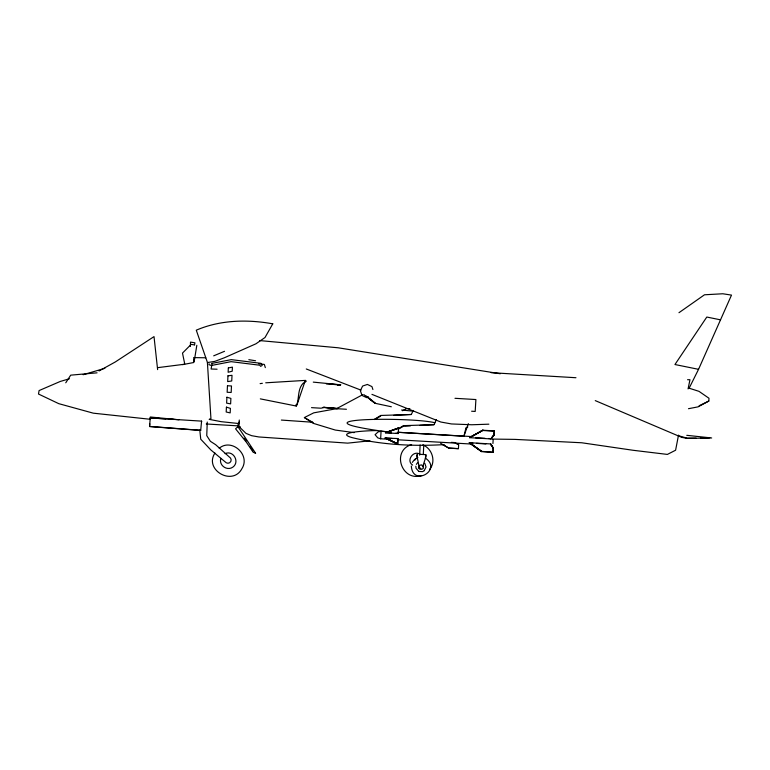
<?xml version="1.0" encoding="UTF-8"?>
<svg xmlns="http://www.w3.org/2000/svg" width="770" height="770" viewBox="0 0 770 770"><rect width="100%" height="100%" fill="white"/><g stroke="black" fill="none" stroke-linecap="round" stroke-linejoin="round"><path stroke-width="1.16" d="M425.685 456.533L425.81 454.666L420.141 454.348M425.81 454.666L425.608 457.707L423.462 464.31L423.25 468.458L421.787 469.296L419.804 469.161L418.514 468.199C419.544 463.415 416.608 458.978 417.273 454.223L417.234 455.686M190.402 346.481L190.508 342.101L194.916 342.823L194.502 345.172M207.255 422.056L206.755 435.637L210.383 441.306L215.648 444.694L230.557 458.111A3.244 3.244 0 0 1 226.274 462.799L210.855 449.95L200.749 439.218L199.796 430.083M417.186 457.264L417.273 455.099L417.205 456.148M425.608 457.707L425.685 455.542M419.65 455.147L420.131 444.954M423.317 454.252L423.75 445.118M182.557 364.643L193.607 362.545L193.847 358.04M239.133 422.586L239.268 420.035M388.244 431.729L381.073 431.316L380.64 438.784L390.197 439.333M493.156 439.593L492.935 443.51M385.51 432.798L398.562 427.995L385.51 432.798L398.273 433.539L395.963 433.144M397.975 438.553L397.667 444.107L385.202 438.082L397.975 438.553L397.667 444.107L386.222 438.582M469.652 437.678L482.915 430.238L469.652 437.678L490.923 438.919L494.003 435.117L494.205 430.892L482.857 430.228L470.663 436.86M481.683 451.364L469.353 442.702L481.683 451.364L493.021 452.288L481.616 451.624L471.23 444.03M490.923 438.919L494.022 434.858L491.539 437.889M492.983 452.019L493.214 448.053L490.625 443.934L469.353 442.702M493.214 448.053L491.125 445.022M493.021 452.288L493.252 448.063L490.634 443.934L493.252 448.063M354.229 432.634L335.287 430.055L313.13 423.298L304.381 417.552L313.736 412.845L336.519 408.687L346.433 409.274M467.823 426.927L465.754 427.995M688.476 408.706L698.063 406.858L708.824 401.055L708.987 398.263L698.987 391.343L688.649 388.042M398.273 433.539L398.562 427.995L385.529 432.538L391.324 432.875M470.653 437.129L482.857 430.228M494.205 430.892L494.003 435.117L491.52 438.149M193.549 362.545L193.684 360.322M201.576 421.123L200.71 430.305L149.563 426.416L150.275 417.918L201.576 421.123L201.576 421.979M149.784 423.789L149.553 426.561L200.701 430.42M238.979 425.954L239.383 421.767L239.152 423.134M220.865 458.362C218.516 465.234 227.073 471.336 232.896 467.101C240.124 461.904 233.185 449.815 225.071 453.655M194.136 361.756L196.831 345.306M688.072 388.917L689.968 379.697L687.562 379.726M678.514 435.117L675.598 450.219L667.388 454.416L632.998 450.267L581.725 442.769L514.764 439.381L491.963 439.073M209.113 363.738L209.026 364.691L211.336 365.49L231.096 361.659L259.865 365.23L260.587 366.356M397.965 432.288L463.925 436.205L465.763 428.736M260.327 398.87L296.286 406.04C299.53 398.783 297.162 389.61 303.139 383.277L306.181 381.352L305.651 380.38L265.727 382.806M212 364.22L211.076 369.013L217.082 369.215M463.925 436.205L468.343 423.615M296.931 405.02L305.016 381.275M414.828 460.114L416.002 458.593M689.102 388.272L698.544 369.321L731.5 295.103L722.799 293.765L704.492 294.785L678.967 312.697M393.643 415.386L411.315 414.481L413.24 410.458M419.842 425.406L433.982 424.684L436.388 419.65M214.946 453.049C203.761 469.806 232.511 486.544 241.924 468.641C250.76 454.906 231.626 437.784 219.209 448.256M65.758 382.796L70.705 375.154L97.059 372.834M416.368 464.358L417.523 462.799M429.612 469.402C436.292 461.654 432.201 448.323 422.701 444.906M424.28 470.518L426.041 466.995L424.761 463.28M412.335 462.395L414.578 459.44L417.869 457.544M261.482 366L262.214 365.336L260.943 363.325L231.279 359.638L211.567 363.459M374.21 419.496L380.717 415.454L411.315 414.481M398.744 428.534L403.384 425.646L433.982 424.684M424.395 470.643L422.624 471.635L418.591 471.433M99.061 370.957L115.327 361.939L154.019 336.606L157.619 369.619M374.567 419.544L380.678 416.147M398.254 429.179L403.345 426.339M336.519 408.687L362.632 394.74M402.498 410.747L406.695 408.514M699.17 405.752L708.824 401.055M213.685 355.836L224.542 351.293M386.579 432.422L398.542 428.255M368.512 396.983L366.607 397.628L362.064 395.462L360.36 390.688L362.622 386.049L367.396 384.442L371.939 386.598L372.901 389.524M411.623 444.579C391.122 450.527 401.555 482.145 421.719 475.533M69.406 378.763L60.253 381.458L39.087 390.573L38.5 394.028L58.77 403.663L93.314 413.172L150.285 419.284L150.285 416.994L178.929 419.775M83.141 374.711L104.884 368.31M337.886 408.475L324.757 407.378L320.965 408.206L311.523 407.648M381.073 431.316L378.137 431.893L375.067 434.713L377.791 437.87L380.64 438.784M184.656 364.22L157.956 367.617M338.059 385.183L340.378 384.788M338.165 385.298L340.484 384.913L338.117 384.75M260.116 383.643L262.358 383.306M337.222 385.298L340.725 384.808L326.384 383.951M444.136 444.617C413.586 446.398 382.209 444.945 352.371 437.687C331.389 431.912 374.422 430.305 377.425 430.632M338.28 385.106L340.61 384.798L313.275 382.122M369.927 440.796L347.674 443.135L258.903 436.965L251.597 435.676L245.986 433.366L238.96 426.513M404.529 426.185L410.42 425.887M700.719 438.14L709.738 437.735M488.863 424.183L471.817 424.761L451.48 423.952L440.844 422.027L371.939 394.365M407.532 408.61L409.881 408.581M696.147 438.178L686.965 438.14L678.226 435.637M193.867 357.617L205.754 357.781M324.757 407.378L323.044 407.349L337.77 408.697M401.584 410.025L413.144 411.151M482.838 430.497L494.244 431.161M397.801 432.278L471.875 436.58M475.571 437.755L485.033 438.303M488.575 438.515L490.942 438.65M385.202 438.082L392.161 438.486M469.344 442.962L472.886 443.164M476.438 443.376L485.889 443.924M397.368 439.757L472.636 444.117M491.096 372.68L575.97 377.724M454.974 398.302L475.899 399.543L475.196 411.44L471.615 411.219M206.254 423.972L238.508 425.887M240.336 426.821L237.959 426.676L235.562 428.813L246.333 442.153L253.138 452.192L255.582 453.203L237.959 426.676L238.151 423.471L221.096 421.662L209.19 419.361L210.941 418.639L207.409 362.574M451.345 442.365L454.791 442.577L458.66 444.627L458.419 448.717L448.814 448.15L442.673 444.646M458.419 448.612L448.823 448.034L440.642 443.318M150.275 417.937L165.791 418.928M170.565 419.236L174.155 419.467M332.197 384.346L335.749 384.586M281.358 420.064L312.562 422.23M248.835 359.677L255.573 360.764M259.798 340.59L338.069 347.771L500.24 373.748M324.757 407.494L336.394 408.572M686.782 435.32L711.663 437.966L687.418 438.4L681.739 437.36L595.258 400.612M388.744 432.095C281.801 417.86 412.046 416.734 434.906 422.759M258.528 363.709L264.351 364.431L265.323 367.617M193.809 344.806L191.162 344.382L182.5 353.093L184.656 363.584M698.544 369.321L674.953 364.528L706.793 317.038L720.556 319.848M363.806 394.577L375.125 403.297L391.333 406.753M420.834 468.584L419.111 467.246L419.65 465.224L421.787 464.897L422.894 466.793M306.277 368.974L360.986 390.13M385.221 437.822L397.686 443.838L386.242 438.322M456.716 443.77L458.65 444.8M304.381 417.552L313.178 422.605M420.247 454.493C413.856 449.411 405.588 460.556 412.605 465.08M470.268 443.626L481.616 451.624M425.233 458.034C443.029 469.758 412.585 487.343 411.334 466.023M254.283 452.221L255.582 453.203M366.183 396.059L375.125 403.297L370.697 399.38M418.668 471.259L416.05 468.266L415.829 466.264M367.454 396.8L375.125 403.297M244.013 438.178L246.188 440.854M250.279 446.735L252.964 450.729M295.767 404.953L296.286 406.04M226.428 407.157L226.188 411.998L230.172 412.893L230.394 408.369L226.428 407.157M226.909 397.243L226.621 403.114L230.615 403.884L230.885 398.398L226.909 397.243M227.468 385.77L227.15 392.276L231.173 392.469L231.491 385.963L227.468 385.77M227.959 375.827L227.679 381.612L231.741 380.958L232.011 375.308L227.959 375.827M228.344 367.935L228.132 372.257L232.213 371.198L232.415 367.136L228.344 367.935M272.772 323.814L265.015 337.501L255.948 343.795L224.426 357.752L214.772 361.38L207.457 362.555L196.283 330.186C220.326 319.858 247.314 319.261 272.772 323.814"/></g></svg>
